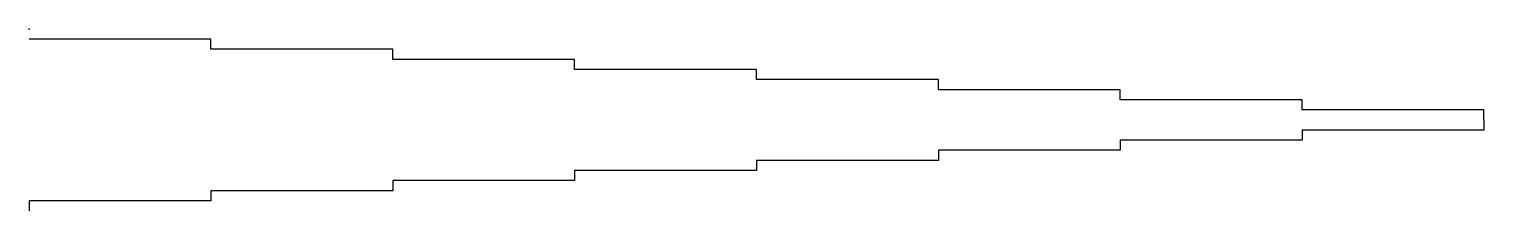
# Model space of a CAD drawing. Extents: x 0 to 8, y 0 to 1.
import ezdxf

# ---------------------------------------------------------------- set-up
doc = ezdxf.new("R2010")
doc.units = 0
doc.header["$LTSCALE"] = 100
doc.layers.get('0').update_dxf_attribs({"color": 1})
doc.layers.add('wall', color=41, linetype='Continuous')

msp = doc.modelspace()

# ---------------------------------------------------------------- linework, layer by layer
for p, q in [((1, 0.9444), (0, 0.9444)), ((1, 0.8889), (1, 0.9444)), ((2, 0.8889), (1, 0.8889)), ((2, 0.8333), (2, 0.8889)), ((3, 0.8333), (2, 0.8333)), ((3, 0.7778), (3, 0.8333)), ((4, 0.7778), (3, 0.7778)), ((4, 0.7222), (4, 0.7778)), ((5, 0.7222), (4, 0.7222)), ((5, 0.6667), (5, 0.7222)), ((6, 0.6667), (5, 0.6667)), ((6, 0.6111), (6, 0.6667)), ((7, 0.6111), (6, 0.6111)), ((7, 0.5556), (7, 0.6111)), ((8, 0.5556), (7, 0.5556)), ((8, 0.5), (8, 0.5556))]:
    msp.add_line(p, q)
msp.add_point((0, 1))
at = {"layer": 'wall'}
for p, q in [((8, 0.5), (8, 0.4444)), ((8, 0.4444), (7, 0.4444)), ((7, 0.4444), (7, 0.3889)), ((6, 0.3333), (5, 0.3333)), ((5, 0.3333), (5, 0.2778)), ((7, 0.3889), (6, 0.3889)), ((6, 0.3889), (6, 0.3333)), ((5, 0.2778), (4, 0.2778)), ((4, 0.2778), (4, 0.2222)), ((3, 0.1667), (2, 0.1667)), ((2, 0.1667), (2, 0.1111)), ((4, 0.2222), (3, 0.2222)), ((3, 0.2222), (3, 0.1667)), ((2, 0.1111), (1, 0.1111)), ((1, 0.1111), (1, 0.0556)), ((1, 0.0556), (0, 0.0556)), ((0, 0.0556), (0, 0))]:
    msp.add_line(p, q, dxfattribs=at)

doc.saveas('drawing.dxf')
